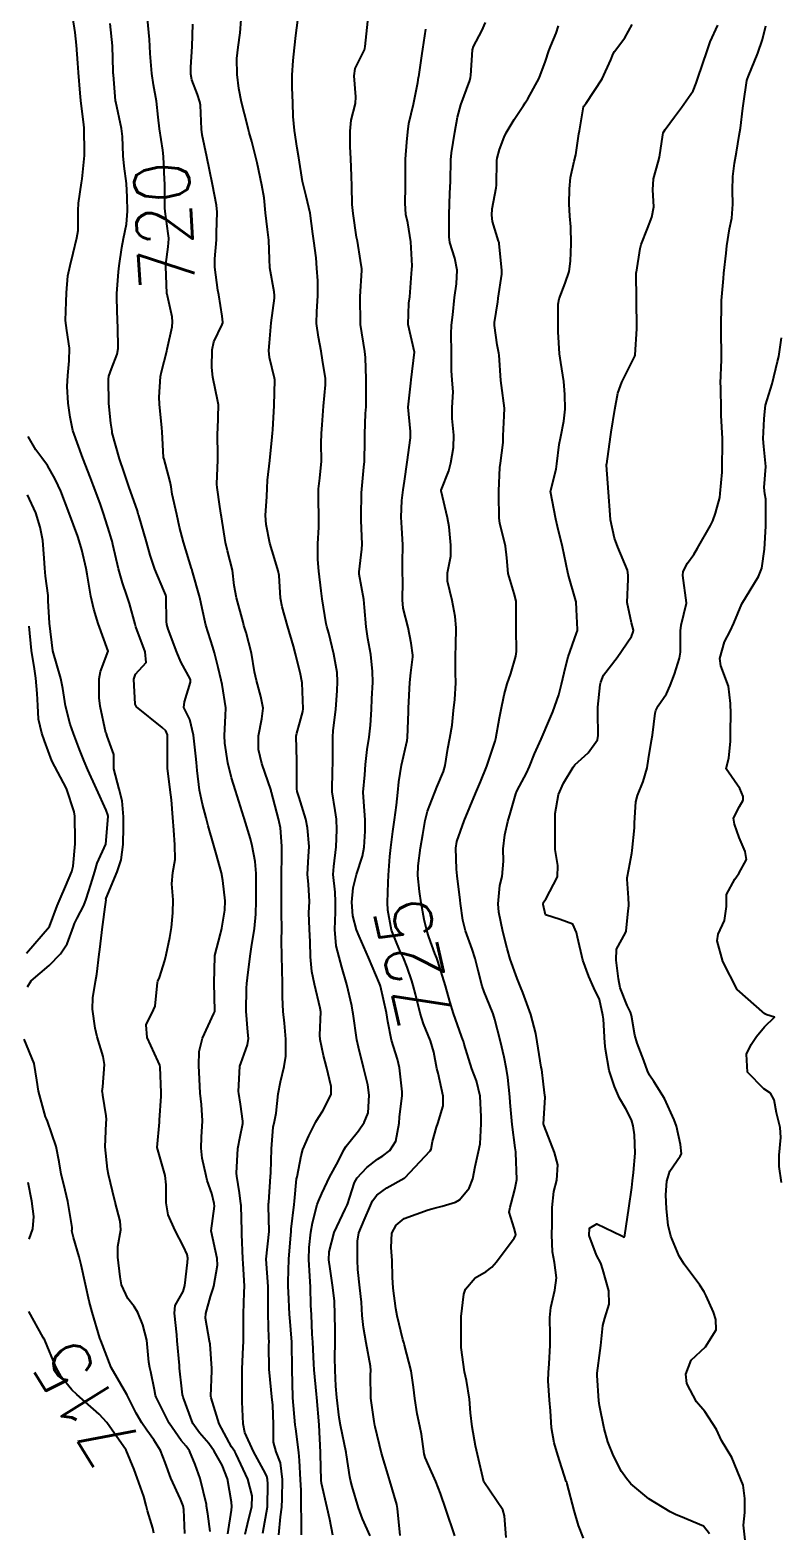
# Model space of a CAD drawing. Header units: metres. Extents: x 292545 to 299085, y 7450245 to 7463078.
# Drawn here: x 298896 to 298950.6, y 7450510.9 to 7450619.9 of the extents above; entities that cross this region are included whole.
import ezdxf
from ezdxf.enums import TextEntityAlignment as Align

# ---------------------------------------------------------------- set-up
doc = ezdxf.new("R2010")
doc.units = ezdxf.units.M
for name, color, linetype in [('Cotas', 45, 'Continuous'), ('Curvas de Nivel 1m', 11, 'Continuous'), ('Curvas de Nivel 5m', 15, 'Continuous')]:
    doc.layers.add(name, color=color, linetype=linetype)
doc.styles.add('Style-STANDARD', font='STANDARD.shx')

msp = doc.modelspace()

# ---------------------------------------------------------------- linework, layer by layer
at = {"layer": 'Curvas de Nivel 1m', "flags": 128}
for points, elevation in [([(298910.42, 7450510.7), (298910.69, 7450512.42), (298910.7, 7450512.69), (298910.67, 7450513.01), (298910.39, 7450514.7), (298910, 7450515.71), (298909.43, 7450516.71), (298909.03, 7450517.27), (298908.36, 7450518.04), (298907.86, 7450518.73), (298907.16, 7450520.65), (298907.14, 7450520.74), (298907.13, 7450520.8), (298907.08, 7450521.25), (298906.91, 7450522.74), (298906.89, 7450522.95), (298906.74, 7450524.74), (298906.7, 7450525.17), (298906.53, 7450526.75), (298906.59, 7450527.3), (298907.16, 7450528.31), (298907.3, 7450528.74), (298907.49, 7450530.43), (298907.5, 7450530.74), (298907.45, 7450530.99), (298907.2, 7450531.57), (298906.58, 7450532.75), (298906.09, 7450533.89), (298905.94, 7450534.75), (298905.94, 7450536.07), (298905.85, 7450536.75), (298905.28, 7450538.76), (298905.45, 7450540.62), (298905.46, 7450540.76), (298905.58, 7450542.51), (298905.58, 7450542.76), (298905.5, 7450544.61), (298905.47, 7450544.76), (298905.36, 7450545.03), (298904.55, 7450546.77), (298904.47, 7450547.69), (298905.02, 7450548.76), (298905.13, 7450549.04), (298905.3, 7450550.76), (298905.33, 7450550.86), (298905.44, 7450551.11), (298905.84, 7450552.36), (298905.94, 7450552.76), (298906.2, 7450554.02), (298906.32, 7450554.75), (298906.42, 7450555.82), (298906.44, 7450556.75), (298906.34, 7450557.93), (298906.42, 7450558.75), (298906.59, 7450559.69), (298906.57, 7450560.75), (298906.48, 7450561.83), (298906.42, 7450562.75), (298906.32, 7450564.02), (298906.23, 7450564.75), (298906.04, 7450566.33), (298906.02, 7450566.76), (298906.02, 7450567.14), (298906.02, 7450568.75), (298905.92, 7450569.03), (298905.65, 7450569.28), (298903.78, 7450570.78), (298903.67, 7450570.98), (298903.58, 7450572.78), (298903.7, 7450573.15), (298904.48, 7450574), (298904.4, 7450574.77), (298903.74, 7450576.59), (298903.68, 7450576.78), (298903.26, 7450578.29), (298903.1, 7450578.79), (298902.76, 7450579.78), (298902.47, 7450580.8), (298902.06, 7450582.56), (298902.01, 7450582.81), (298901.97, 7450582.96), (298901.82, 7450583.43), (298901.39, 7450584.81), (298901.13, 7450585.54), (298900.65, 7450586.82), (298900.44, 7450587.4), (298899.88, 7450588.83), (298899.15, 7450590.84), (298898.95, 7450591.81), (298898.81, 7450592.84), (298898.74, 7450594.04), (298898.78, 7450594.84), (298898.89, 7450595.91), (298898.92, 7450596.84), (298898.72, 7450598.11), (298898.63, 7450598.84), (298898.66, 7450600.2), (298898.69, 7450600.84), (298898.8, 7450602.08), (298898.95, 7450602.84), (298899.17, 7450603.73), (298899.45, 7450604.84), (298899.53, 7450605.38), (298899.54, 7450606.84), (298899.56, 7450607.37), (298899.78, 7450608.83), (298899.82, 7450609.13), (298900.01, 7450610.83), (298900.01, 7450610.96), (298899.97, 7450612.83), (298899.95, 7450613.05), (298899.73, 7450614.83), (298899.69, 7450615.35), (298899.57, 7450616.84), (298899.52, 7450617.54), (298899.42, 7450618.84), (298899.33, 7450619.76), (298899.16, 7450620.84)], 718), ([(298911.67, 7450510.68), (298911.92, 7450511.73), (298912.16, 7450512.68), (298912.18, 7450513.48), (298911.87, 7450514.68), (298911.02, 7450516.51), (298910.91, 7450516.69), (298910.69, 7450517.03), (298909.79, 7450518.7), (298909.2, 7450520.58), (298909.18, 7450520.71), (298909.26, 7450522.54), (298909.26, 7450522.71), (298909.12, 7450524.49), (298909.09, 7450524.71), (298908.8, 7450526.38), (298908.81, 7450526.71), (298909.16, 7450527.96), (298909.35, 7450528.52), (298909.39, 7450528.71), (298909.66, 7450530.23), (298909.64, 7450530.71), (298909.21, 7450532.71), (298909.44, 7450534.5), (298909.43, 7450534.71), (298909.25, 7450535.42), (298908.92, 7450536.37), (298908.83, 7450536.72), (298908.56, 7450538), (298908.47, 7450538.72), (298908.49, 7450539.53), (298908.57, 7450540.72), (298908.49, 7450541.89), (298908.41, 7450542.72), (298908.36, 7450543.74), (298908.31, 7450544.73), (298908.34, 7450545.75), (298908.58, 7450546.72), (298909.4, 7450548.5), (298909.46, 7450548.65), (298909.47, 7450548.71), (298909.43, 7450550.71), (298909.48, 7450552.68), (298909.48, 7450552.71), (298909.88, 7450554.29), (298909.98, 7450554.7), (298910.19, 7450556.01), (298910.21, 7450556.7), (298910.06, 7450558.16), (298909.96, 7450558.71), (298909.55, 7450560.2), (298909.39, 7450560.71), (298908.99, 7450562.14), (298908.85, 7450562.72), (298908.58, 7450563.72), (298908.35, 7450564.73), (298908.18, 7450566.16), (298908.13, 7450566.73), (298908.09, 7450567.19), (298907.92, 7450568.73), (298907.65, 7450569.85), (298907.37, 7450570.44), (298907.21, 7450570.74), (298907.27, 7450571.13), (298907.69, 7450572.57), (298907.71, 7450572.71), (298907.71, 7450572.73), (298907.69, 7450572.77), (298907, 7450574.04), (298906.7, 7450574.75), (298906.08, 7450576.41), (298905.98, 7450576.76), (298905.96, 7450576.97), (298905.94, 7450578.76), (298905.91, 7450578.9), (298905.77, 7450579.22), (298905.1, 7450580.77), (298904.78, 7450581.79), (298904.5, 7450582.77), (298903.94, 7450584.67), (298903.91, 7450584.78), (298903.84, 7450585.01), (298903.23, 7450586.79), (298902.88, 7450587.79), (298902.55, 7450588.79), (298902.02, 7450590.68), (298902, 7450590.8), (298901.91, 7450591.39), (298901.77, 7450592.8), (298901.74, 7450594.59), (298901.77, 7450594.8), (298901.96, 7450595.34), (298902.38, 7450596.39), (298902.45, 7450596.8), (298902.42, 7450598.37), (298902.4, 7450598.8), (298902.35, 7450600.47), (298902.36, 7450600.8), (298902.47, 7450602.38), (298902.51, 7450602.8), (298902.71, 7450604.15), (298902.83, 7450604.79), (298903.04, 7450605.83), (298903.13, 7450606.79), (298903.11, 7450607.79), (298903.04, 7450608.79), (298902.88, 7450610.05), (298902.8, 7450610.79), (298902.75, 7450612.21), (298902.68, 7450612.79), (298902.27, 7450614.72), (298902.25, 7450614.8), (298902.2, 7450615.42), (298902.1, 7450616.69), (298902.09, 7450616.8), (298902.09, 7450616.93), (298902.03, 7450618.8), (298901.86, 7450620.41)], 719), ([(298914.11, 7450510.65), (298914.25, 7450511.94), (298914.34, 7450512.65), (298914.37, 7450513.26), (298914.38, 7450514.65), (298914.23, 7450515.87), (298913.92, 7450516.66), (298913.74, 7450517.37), (298913.73, 7450518.66), (298913.67, 7450520.06), (298913.62, 7450520.66), (298913.57, 7450521.16), (298913.41, 7450522.67), (298913.4, 7450524.38), (298913.41, 7450524.67), (298913.39, 7450524.93), (298913.34, 7450526.67), (298913.34, 7450526.86), (298913.33, 7450528.67), (298913.19, 7450530.67), (298913.41, 7450532.67), (298913.37, 7450534.54), (298913.37, 7450534.67), (298913.38, 7450534.81), (298913.52, 7450536.67), (298913.53, 7450536.94), (298913.58, 7450538.67), (298913.71, 7450540.26), (298913.8, 7450540.66), (298913.93, 7450541.27), (298914.08, 7450542.66), (298914.23, 7450543.54), (298914.5, 7450544.65), (298914.62, 7450545.4), (298914.63, 7450546.65), (298914.54, 7450547.8), (298914.43, 7450548.65), (298914.39, 7450549.68), (298914.38, 7450550.65), (298914.37, 7450551.73), (298914.33, 7450552.65), (298914.31, 7450553.81), (298914.33, 7450554.65), (298914.32, 7450555.82), (298914.3, 7450556.65), (298914.32, 7450557.85), (298914.32, 7450558.65), (298914.33, 7450559.85), (298914.34, 7450560.65), (298914.23, 7450561.99), (298914.1, 7450562.65), (298913.59, 7450564.58), (298913.57, 7450564.64), (298913.57, 7450564.66), (298913.55, 7450564.71), (298912.88, 7450566.67), (298912.65, 7450567.69), (298912.63, 7450568.68), (298912.89, 7450569.9), (298912.97, 7450570.67), (298912.82, 7450571.53), (298912.49, 7450572.68), (298912.35, 7450573.33), (298912.12, 7450574.68), (298911.74, 7450576.18), (298911.58, 7450576.69), (298911.52, 7450576.92), (298911.04, 7450578.7), (298910.88, 7450579.59), (298910.74, 7450580.7), (298910.38, 7450582.12), (298910.24, 7450582.71), (298909.95, 7450584.59), (298909.93, 7450584.71), (298909.84, 7450585.34), (298909.63, 7450586.71), (298909.62, 7450586.95), (298909.69, 7450588.71), (298909.69, 7450588.9), (298909.67, 7450590.71), (298909.69, 7450590.93), (298909.73, 7450592.71), (298909.69, 7450592.95), (298909.32, 7450594.72), (298909.25, 7450595.43), (298909.27, 7450596.72), (298909.4, 7450597.3), (298910, 7450598.54), (298910.06, 7450598.66), (298910.06, 7450598.71), (298910.01, 7450599.16), (298909.75, 7450600.71), (298909.69, 7450601.05), (298909.46, 7450602.72), (298909.47, 7450603.31), (298909.58, 7450604.71), (298909.59, 7450605.2), (298909.63, 7450606.71), (298909.59, 7450607.22), (298909.3, 7450608.72), (298909.08, 7450609.78), (298908.88, 7450610.72), (298908.56, 7450612.32), (298908.51, 7450612.73), (298908.43, 7450614.49), (298908.38, 7450614.73), (298908.2, 7450615.25), (298907.8, 7450616.33), (298907.72, 7450616.74), (298907.72, 7450617.24), (298907.81, 7450618.74), (298907.88, 7450620.36)], 721), ([(298915.77, 7450510.63), (298915.76, 7450511.84), (298915.74, 7450512.63), (298915.73, 7450513.89), (298915.7, 7450514.63), (298915.62, 7450516.03), (298915.58, 7450516.63), (298915.35, 7450518.33), (298915.31, 7450518.64), (298915.13, 7450520.58), (298915.13, 7450520.64), (298915.09, 7450522.64), (298915.06, 7450524.64), (298914.92, 7450526.43), (298914.9, 7450526.64), (298914.81, 7450528.3), (298914.8, 7450528.65), (298914.79, 7450529.02), (298914.85, 7450530.65), (298914.99, 7450532.42), (298915.01, 7450532.64), (298915.02, 7450532.84), (298915.22, 7450534.64), (298915.25, 7450534.87), (298915.41, 7450536.49), (298915.44, 7450536.64), (298915.74, 7450538.17), (298915.87, 7450538.63), (298916.29, 7450539.63), (298916.8, 7450540.63), (298916.99, 7450540.95), (298917.32, 7450541.43), (298917.91, 7450542.61), (298917.93, 7450543.2), (298917.57, 7450544.62), (298917.37, 7450545.45), (298917.12, 7450546.62), (298917.09, 7450546.92), (298917.17, 7450548.62), (298917.13, 7450548.9), (298916.71, 7450550.63), (298916.52, 7450551.55), (298916.42, 7450552.63), (298916.39, 7450553.71), (298916.34, 7450554.63), (298916.3, 7450555.82), (298916.35, 7450556.63), (298916.28, 7450557.87), (298916.2, 7450558.63), (298916.26, 7450559.91), (298916.31, 7450560.63), (298916.2, 7450561.99), (298916.08, 7450562.63), (298915.59, 7450564.2), (298915.45, 7450564.64), (298915.42, 7450564.82), (298915.42, 7450566.64), (298915.42, 7450566.85), (298915.38, 7450568.64), (298915.42, 7450568.87), (298915.65, 7450569.65), (298915.86, 7450570.44), (298915.88, 7450570.64), (298915.8, 7450572.53), (298915.79, 7450572.64), (298915.7, 7450573.15), (298915.33, 7450574.64), (298915.18, 7450575.18), (298914.75, 7450576.65), (298914.36, 7450578.05), (298914.24, 7450578.66), (298914.13, 7450580.31), (298914.07, 7450580.66), (298913.8, 7450581.56), (298913.46, 7450582.67), (298913.19, 7450584.03), (298913.15, 7450584.67), (298913.24, 7450586.06), (298913.27, 7450586.67), (298913.3, 7450587.23), (298913.47, 7450588.67), (298913.63, 7450590.39), (298913.65, 7450590.66), (298913.67, 7450590.9), (298913.78, 7450592.66), (298913.82, 7450594.53), (298913.81, 7450594.66), (298913.45, 7450596.15), (298913.4, 7450596.67), (298913.44, 7450597.21), (298913.57, 7450598.67), (298913.8, 7450600.45), (298913.81, 7450600.66), (298913.77, 7450600.92), (298913.47, 7450602.67), (298913.43, 7450603.3), (298913.38, 7450604.67), (298913.3, 7450605.45), (298913.16, 7450606.67), (298913.04, 7450607.74), (298912.88, 7450608.67), (298912.54, 7450610.28), (298912.45, 7450610.68), (298912.15, 7450611.83), (298911.97, 7450612.49), (298911.92, 7450612.68), (298911.84, 7450613.01), (298911.41, 7450614.69), (298911.21, 7450615.7), (298911.08, 7450616.7), (298911.07, 7450617.86), (298911.16, 7450618.7), (298911.3, 7450619.74), (298911.39, 7450620.69)], 722), ([(298918.05, 7450510.61), (298917.81, 7450511.76), (298917.62, 7450512.61), (298917.22, 7450514.39), (298917.2, 7450514.62), (298917.14, 7450516.5), (298917.14, 7450516.62), (298917.04, 7450518.62), (298916.87, 7450520.62), (298916.85, 7450520.85), (298916.69, 7450522.62), (298916.66, 7450523.06), (298916.58, 7450524.63), (298916.55, 7450525.21), (298916.48, 7450526.63), (298916.45, 7450527.32), (298916.42, 7450528.63), (298916.38, 7450529.42), (298916.29, 7450530.63), (298916.31, 7450531.52), (298916.44, 7450532.63), (298916.56, 7450533.29), (298916.91, 7450534.62), (298916.99, 7450534.87), (298917.25, 7450535.44), (298917.62, 7450536.25), (298917.79, 7450536.61), (298918.43, 7450537.75), (298918.84, 7450538.6), (298919.01, 7450538.87), (298919.29, 7450539.23), (298919.9, 7450539.99), (298920.32, 7450540.58), (298920.6, 7450541.3), (298920.69, 7450542.58), (298920.58, 7450543.33), (298920.27, 7450544.58), (298919.9, 7450546.06), (298919.79, 7450546.59), (298919.52, 7450548.47), (298919.5, 7450548.59), (298919.41, 7450549.06), (298919.05, 7450550.6), (298918.7, 7450551.86), (298918.49, 7450552.6), (298918.28, 7450553.43), (298918.18, 7450554.61), (298918.23, 7450555.87), (298918.24, 7450556.61), (298918.21, 7450557.31), (298918.07, 7450558.61), (298918.1, 7450559.18), (298918.29, 7450560.61), (298918.33, 7450561.84), (298918.31, 7450562.61), (298918.22, 7450563.25), (298917.99, 7450564.61), (298918.01, 7450566.22), (298918.04, 7450566.61), (298918.05, 7450567.04), (298918.04, 7450568.61), (298918.07, 7450569.03), (298918.25, 7450570.61), (298918.36, 7450571.93), (298918.38, 7450572.61), (298918.36, 7450573.27), (298918.11, 7450574.61), (298917.74, 7450576.13), (298917.6, 7450576.62), (298917.56, 7450576.8), (298917.27, 7450578.62), (298917.18, 7450579.21), (298917.02, 7450580.63), (298916.95, 7450581.48), (298916.96, 7450582.62), (298917.02, 7450583.82), (298917.03, 7450584.62), (298916.99, 7450585.77), (298917.01, 7450586.62), (298917.1, 7450587.39), (298917.22, 7450588.62), (298917.2, 7450589.92), (298917.22, 7450590.62), (298917.27, 7450591.27), (298917.35, 7450592.62), (298917.5, 7450594.16), (298917.5, 7450594.62), (298917.3, 7450595.95), (298917.18, 7450596.62), (298916.99, 7450597.63), (298916.86, 7450598.63), (298916.88, 7450599.5), (298916.95, 7450600.63), (298916.94, 7450601.73), (298916.88, 7450602.63), (298916.82, 7450603.38), (298916.65, 7450604.63), (298916.59, 7450605.14), (298916.4, 7450606.64), (298916.11, 7450607.88), (298915.9, 7450608.64), (298915.84, 7450608.93), (298915.57, 7450610.65), (298915.45, 7450611.35), (298915.26, 7450612.65), (298915.17, 7450613.66), (298915.14, 7450614.65), (298915.09, 7450615.76), (298915.09, 7450616.65), (298915.15, 7450617.73), (298915.25, 7450618.65), (298915.35, 7450619.55), (298915.5, 7450620.65)], 723), ([(298920.75, 7450510.57), (298920.19, 7450511.81), (298919.91, 7450512.59), (298919.44, 7450514.15), (298919.32, 7450514.6), (298919.27, 7450514.86), (298919.02, 7450516.45), (298919, 7450516.6), (298919, 7450516.62), (298918.59, 7450518.6), (298918.51, 7450519.15), (298918.33, 7450520.61), (298918.26, 7450521.43), (298918.2, 7450522.61), (298918.19, 7450523.53), (298918.22, 7450524.61), (298918.22, 7450525.52), (298918.19, 7450526.61), (298918.15, 7450527.6), (298918.05, 7450528.61), (298917.84, 7450529.96), (298917.75, 7450530.61), (298917.78, 7450531.19), (298918.14, 7450532.61), (298918.93, 7450534.29), (298919.08, 7450534.59), (298919.12, 7450534.7), (298919.24, 7450535.09), (298919.61, 7450536.24), (298919.81, 7450536.58), (298920.51, 7450537.33), (298921.28, 7450537.92), (298921.67, 7450538.17), (298922.19, 7450538.56), (298922.61, 7450539.24), (298922.85, 7450540.55), (298922.89, 7450540.98), (298923.07, 7450542.55), (298923.07, 7450542.82), (298922.89, 7450544.55), (298922.73, 7450545.19), (298922.3, 7450546.56), (298922.04, 7450547.92), (298921.93, 7450548.56), (298921.5, 7450550.5), (298921.48, 7450550.57), (298921.43, 7450550.68), (298920.64, 7450552.58), (298919.95, 7450554.11), (298919.75, 7450554.59), (298919.49, 7450555.61), (298919.41, 7450556.59), (298919.51, 7450557.63), (298919.7, 7450558.4), (298919.77, 7450558.59), (298920.19, 7450559.93), (298920.31, 7450560.58), (298920.4, 7450561.74), (298920.4, 7450562.58), (298920.28, 7450563.89), (298920.25, 7450564.58), (298920.36, 7450565.84), (298920.42, 7450566.58), (298920.54, 7450567.68), (298920.67, 7450568.58), (298920.78, 7450569.45), (298920.84, 7450570.58), (298920.88, 7450571.37), (298920.94, 7450572.58), (298920.93, 7450573.34), (298920.79, 7450574.58), (298920.58, 7450575.74), (298920.45, 7450576.58), (298920.35, 7450577.99), (298920.28, 7450578.58), (298919.96, 7450580.41), (298919.95, 7450580.59), (298920.15, 7450582.24), (298920.17, 7450582.59), (298920.09, 7450584.32), (298920.09, 7450584.59), (298920.13, 7450586.31), (298920.14, 7450586.59), (298920.29, 7450588.18), (298920.33, 7450588.59), (298920.36, 7450590.13), (298920.36, 7450590.59), (298920.42, 7450592.09), (298920.45, 7450592.58), (298920.47, 7450594.06), (298920.47, 7450594.58), (298920.41, 7450596.15), (298920.36, 7450596.59), (298920.04, 7450598.55), (298920.04, 7450598.59), (298920.02, 7450600.59), (298920.15, 7450602.48), (298920.15, 7450602.59), (298920.05, 7450603.2), (298919.82, 7450604.59), (298919.77, 7450604.9), (298919.51, 7450606.6), (298919.44, 7450607.26), (298919.41, 7450608.6), (298919.4, 7450609.33), (298919.34, 7450610.6), (298919.29, 7450611.46), (298919.29, 7450612.6), (298919.38, 7450613.39), (298919.68, 7450614.6), (298919.72, 7450615.08), (298919.59, 7450616.6), (298919.66, 7450617.15), (298920.24, 7450618.31), (298920.34, 7450618.49), (298920.37, 7450618.59), (298920.4, 7450618.75), (298920.59, 7450620.59)], 724), ([(298926.89, 7450510.56), (298926.25, 7450512.51), (298925.85, 7450513.65), (298925.51, 7450514.51), (298925.01, 7450515.64), (298924.75, 7450516.26), (298924.68, 7450516.53), (298924.47, 7450517.96), (298924.35, 7450518.53), (298924.17, 7450519.42), (298924, 7450520.54), (298923.9, 7450521.36), (298923.74, 7450522.54), (298923.25, 7450524.42), (298923.21, 7450524.55), (298923.19, 7450524.61), (298923.13, 7450524.83), (298922.72, 7450526.55), (298922.62, 7450527.08), (298922.41, 7450528.56), (298922.38, 7450529.35), (298922.36, 7450530.56), (298922.27, 7450531.5), (298922.33, 7450532.56), (298922.64, 7450533.14), (298923.22, 7450533.62), (298924.96, 7450534.25), (298925.23, 7450534.32), (298925.39, 7450534.36), (298925.99, 7450534.51), (298926.95, 7450534.79), (298927.24, 7450534.97), (298927.94, 7450535.81), (298928.21, 7450536.49), (298928.37, 7450537.39), (298928.63, 7450538.49), (298928.74, 7450539.04), (298928.81, 7450540.49), (298928.81, 7450540.99), (298928.74, 7450542.49), (298928.48, 7450543.62), (298928.14, 7450544.49), (298927.59, 7450546.28), (298927.53, 7450546.5), (298927.49, 7450546.6), (298927.39, 7450546.86), (298926.81, 7450548.51), (298926.55, 7450549.38), (298926.23, 7450550.51), (298925.66, 7450552.31), (298925.59, 7450552.52), (298925.46, 7450552.87), (298925.02, 7450554.08), (298924.87, 7450554.53), (298924.68, 7450555.34), (298924.46, 7450556.54), (298924.34, 7450557.36), (298924.22, 7450558.54), (298924.23, 7450559.24), (298924.41, 7450560.54), (298924.58, 7450561.51), (298924.75, 7450562.53), (298924.91, 7450563.19), (298925.43, 7450564.52), (298925.48, 7450564.64), (298925.6, 7450564.95), (298926.07, 7450566.07), (298926.2, 7450566.51), (298926.4, 7450567.75), (298926.55, 7450568.51), (298926.71, 7450569.45), (298926.81, 7450570.51), (298926.89, 7450571.3), (298926.97, 7450572.51), (298926.96, 7450573.24), (298926.95, 7450574.51), (298926.98, 7450575.24), (298927, 7450576.51), (298926.93, 7450577.33), (298926.7, 7450578.51), (298926.38, 7450579.91), (298926.37, 7450580.51), (298926.6, 7450581.71), (298926.62, 7450582.51), (298926.48, 7450583.86), (298926.37, 7450584.51), (298925.91, 7450586.46), (298925.92, 7450586.52), (298926.47, 7450587.92), (298926.6, 7450588.51), (298926.8, 7450589.61), (298926.84, 7450590.51), (298926.71, 7450591.73), (298926.7, 7450592.51), (298926.79, 7450593.67), (298926.71, 7450594.51), (298926.65, 7450595.2), (298926.65, 7450596.51), (298926.63, 7450597.88), (298926.66, 7450598.51), (298926.75, 7450599.25), (298926.88, 7450600.51), (298927.02, 7450601.5), (298927.08, 7450602.5), (298926.91, 7450603.36), (298926.54, 7450604.51), (298926.48, 7450604.91), (298926.48, 7450606.51), (298926.55, 7450608.08), (298926.57, 7450608.51), (298926.59, 7450608.97), (298926.61, 7450610.51), (298926.65, 7450611.02), (298926.89, 7450612.51), (298927.09, 7450613.6), (298927.33, 7450614.5), (298927.98, 7450616.26), (298928.05, 7450616.49), (298928.07, 7450616.64), (298928.18, 7450618.49), (298928.25, 7450618.73), (298928.87, 7450619.87), (298929.12, 7450620.48)], 726), ([(298930.63, 7450510.45), (298930.52, 7450512.01), (298930.39, 7450512.46), (298929, 7450514.48), (298928.55, 7450516.48), (298928.4, 7450517.11), (298928.17, 7450518.49), (298928.05, 7450519.5), (298927.96, 7450520.49), (298927.74, 7450521.84), (298927.61, 7450522.49), (298927.37, 7450524.24), (298927.36, 7450524.5), (298927.36, 7450526.28), (298927.37, 7450526.5), (298927.55, 7450528.11), (298927.68, 7450528.49), (298928.37, 7450529.3), (298929.18, 7450529.77), (298929.59, 7450530.07), (298929.92, 7450530.47), (298931.21, 7450532.18), (298931.31, 7450532.35), (298931.32, 7450532.45), (298931.22, 7450532.91), (298930.85, 7450534.08), (298930.91, 7450534.45), (298930.99, 7450534.7), (298931.25, 7450535.73), (298931.39, 7450536.32), (298931.4, 7450536.45), (298931.34, 7450538.39), (298931.33, 7450538.45), (298931.29, 7450538.75), (298931.07, 7450540.45), (298930.92, 7450542.05), (298930.89, 7450542.46), (298930.75, 7450543.86), (298930.66, 7450544.46), (298930.48, 7450545.34), (298930.23, 7450546.46), (298929.8, 7450548.07), (298929.68, 7450548.47), (298929.41, 7450549.14), (298929.02, 7450550.07), (298928.89, 7450550.48), (298928.59, 7450551.63), (298928.37, 7450552.49), (298928.15, 7450553.18), (298927.67, 7450554.5), (298927.48, 7450555.29), (298927.31, 7450556.5), (298927.28, 7450556.73), (298927.08, 7450558.5), (298927.03, 7450559), (298926.98, 7450560.51), (298927.05, 7450561), (298927.57, 7450562.5), (298928.41, 7450564.49), (298928.77, 7450565.32), (298929.22, 7450566.48), (298929.64, 7450567.71), (298929.82, 7450568.29), (298929.87, 7450568.47), (298930.15, 7450569.97), (298930.25, 7450570.46), (298930.49, 7450571.65), (298930.71, 7450572.46), (298930.96, 7450573.2), (298931.33, 7450574.45), (298931.38, 7450574.79), (298931.36, 7450576.45), (298931.36, 7450576.84), (298931.35, 7450578.45), (298931.22, 7450579), (298930.77, 7450580.46), (298930.67, 7450581.59), (298930.58, 7450582.46), (298930.18, 7450584.12), (298930.12, 7450584.47), (298930.09, 7450586.23), (298930.09, 7450586.47), (298930.18, 7450588.16), (298930.22, 7450588.47), (298930.4, 7450589.97), (298930.41, 7450590.46), (298930.48, 7450591.91), (298930.5, 7450592.46), (298930.3, 7450594.12), (298930.25, 7450594.47), (298930.11, 7450596.33), (298930.09, 7450596.47), (298929.98, 7450597.08), (298929.79, 7450598.47), (298929.79, 7450598.69), (298930.02, 7450600.2), (298930.06, 7450600.43), (298930.06, 7450600.47), (298930.31, 7450602.2), (298930.32, 7450602.47), (298930.12, 7450604.42), (298930.12, 7450604.47), (298930.11, 7450604.51), (298930.07, 7450604.6), (298929.64, 7450606.03), (298929.58, 7450606.48), (298929.62, 7450606.96), (298929.9, 7450608.47), (298929.92, 7450608.67), (298929.95, 7450610.47), (298929.98, 7450610.64), (298930.15, 7450611.25), (298930.48, 7450612.15), (298930.63, 7450612.47), (298931.2, 7450613.44), (298931.89, 7450614.45), (298932.01, 7450614.64), (298932.2, 7450614.94), (298933.02, 7450616.44), (298933.48, 7450617.68), (298933.73, 7450618.43), (298933.88, 7450618.79), (298934.25, 7450619.72), (298934.44, 7450620.24)], 727), ([(298936.25, 7450510.39), (298935.88, 7450511.31), (298935.57, 7450512.4), (298935.07, 7450514.35), (298935.05, 7450514.41), (298935.04, 7450514.44), (298935, 7450514.52), (298934.39, 7450516.42), (298934.12, 7450517.33), (298933.93, 7450518.42), (298933.84, 7450519.65), (298933.77, 7450520.42), (298933.69, 7450521.82), (298933.71, 7450522.42), (298933.75, 7450523.07), (298933.82, 7450524.42), (298933.82, 7450525.11), (298933.8, 7450526.42), (298933.88, 7450527.15), (298934.17, 7450528.41), (298934.29, 7450529.3), (298934.14, 7450530.42), (298933.99, 7450531.2), (298933.95, 7450532.42), (298933.97, 7450533.17), (298933.97, 7450534.42), (298934.1, 7450535.57), (298934.3, 7450536.41), (298934.38, 7450537.52), (298934.14, 7450538.42), (298933.39, 7450540.35), (298933.36, 7450540.43), (298933.35, 7450540.47), (298933.46, 7450542.43), (298933.45, 7450542.54), (298933.34, 7450543.37), (298933.21, 7450544.43), (298933.18, 7450544.61), (298932.88, 7450546.44), (298932.78, 7450547.05), (298932.43, 7450548.44), (298931.83, 7450550.03), (298931.66, 7450550.45), (298931.43, 7450551.05), (298930.93, 7450552.46), (298930.7, 7450553.22), (298930.39, 7450554.46), (298930.1, 7450555.86), (298930.04, 7450556.46), (298930.17, 7450557.81), (298930.33, 7450558.46), (298930.43, 7450559.57), (298930.41, 7450560.46), (298930.53, 7450561.49), (298930.76, 7450562.46), (298930.94, 7450563.1), (298931.32, 7450564.45), (298931.4, 7450564.65), (298931.6, 7450565.01), (298932.11, 7450565.95), (298932.33, 7450566.44), (298932.7, 7450567.37), (298933.17, 7450568.43), (298933.32, 7450568.76), (298933.65, 7450569.56), (298934.02, 7450570.42), (298934.45, 7450571.65), (298934.66, 7450572.42), (298934.95, 7450573.65), (298935.14, 7450574.41), (298935.73, 7450576.14), (298935.8, 7450576.33), (298935.81, 7450576.4), (298935.75, 7450577.84), (298935.71, 7450578.4), (298935.7, 7450578.47), (298935.14, 7450580.41), (298934.96, 7450581.24), (298934.72, 7450582.41), (298934.36, 7450583.88), (298934.24, 7450584.42), (298933.85, 7450586.42), (298934.26, 7450588.04), (298934.31, 7450588.42), (298934.48, 7450589.83), (298934.59, 7450590.41), (298934.81, 7450591.52), (298934.91, 7450592.41), (298934.89, 7450593.46), (298934.82, 7450594.41), (298934.6, 7450595.78), (298934.5, 7450596.41), (298934.41, 7450598.01), (298934.41, 7450598.42), (298934.41, 7450600.02), (298934.47, 7450600.42), (298934.91, 7450601.54), (298935.21, 7450602.41), (298935.31, 7450603.15), (298935.35, 7450604.41), (298935.33, 7450605.65), (298935.26, 7450606.41), (298935.21, 7450607.31), (298935.22, 7450608.41), (298935.31, 7450609.23), (298935.58, 7450610.41), (298935.69, 7450610.86), (298935.92, 7450612.4), (298935.95, 7450612.62), (298936.19, 7450614.07), (298936.24, 7450614.35), (298936.26, 7450614.4), (298936.43, 7450614.63), (298937.6, 7450616.38), (298938.23, 7450617.78), (298938.4, 7450618.2), (298938.51, 7450618.37), (298939.24, 7450619.37), (298939.78, 7450620.35)], 728), ([(298945.39, 7450510.72), (298944.96, 7450511.28), (298943.3, 7450511.98), (298942.97, 7450512.1), (298942.55, 7450512.31), (298940.99, 7450513.26), (298939.69, 7450514.35), (298939.37, 7450514.72), (298939.01, 7450515.24), (298938.42, 7450516.37), (298938.01, 7450517.39), (298937.74, 7450518.37), (298937.42, 7450520.03), (298937.37, 7450520.38), (298937.25, 7450522.22), (298937.25, 7450522.38), (298937.46, 7450524.02), (298937.5, 7450524.38), (298937.66, 7450525.85), (298937.8, 7450526.37), (298938.12, 7450527.4), (298938.08, 7450528.37), (298937.65, 7450529.91), (298937.51, 7450530.38), (298937.2, 7450530.95), (298936.65, 7450532.39), (298936.69, 7450532.91), (298937.22, 7450533.23), (298939.02, 7450532.36), (298939.21, 7450532.26), (298939.26, 7450532.36), (298939.26, 7450532.41), (298939.54, 7450534.36), (298939.75, 7450535.86), (298939.8, 7450536.35), (298939.87, 7450536.95), (298940, 7450538.35), (298939.96, 7450539.7), (298939.86, 7450540.35), (298939.73, 7450540.77), (298939.33, 7450541.59), (298938.87, 7450542.36), (298938.51, 7450543.2), (298938.11, 7450544.37), (298937.84, 7450545.91), (298937.8, 7450546.38), (298937.69, 7450548.09), (298937.66, 7450548.38), (298937.41, 7450549.51), (298937, 7450550.38), (298936.63, 7450551.19), (298936.19, 7450552.39), (298935.81, 7450554.06), (298935.73, 7450554.4), (298935.48, 7450554.99), (298934.56, 7450555.34), (298933.49, 7450555.67), (298933.32, 7450556.43), (298933.35, 7450556.58), (298933.51, 7450556.82), (298934.37, 7450558.42), (298934.38, 7450559.26), (298934.19, 7450560.42), (298934.18, 7450561.81), (298934.18, 7450562.42), (298934.19, 7450563.03), (298934.43, 7450564.42), (298934.79, 7450565.23), (298935.5, 7450566.4), (298935.62, 7450566.57), (298936.58, 7450567.44), (298937.26, 7450568.38), (298937.32, 7450568.7), (298937.28, 7450570.38), (298937.29, 7450570.76), (298937.46, 7450572.38), (298937.5, 7450572.58), (298937.7, 7450573.09), (298938.69, 7450574.37), (298939.73, 7450575.89), (298939.86, 7450576.22), (298939.87, 7450576.35), (298939.74, 7450576.87), (298939.42, 7450578.36), (298939.48, 7450580.05), (298939.5, 7450580.35), (298939.44, 7450580.7), (298938.75, 7450582.37), (298938.49, 7450583.04), (298938.21, 7450584.37), (298938.18, 7450584.72), (298938.07, 7450586.38), (298937.92, 7450588.34), (298937.92, 7450588.38), (298937.94, 7450588.43), (298938.2, 7450590.38), (298938.26, 7450590.73), (298938.53, 7450592.37), (298938.74, 7450593.57), (298939.03, 7450594.36), (298939.97, 7450596.24), (298939.99, 7450596.33), (298940, 7450596.35), (298940.11, 7450598.24), (298940.11, 7450598.35), (298940.1, 7450600.27), (298940.1, 7450600.35), (298940.08, 7450602.31), (298940.09, 7450602.35), (298940.36, 7450604.06), (298940.44, 7450604.35), (298940.9, 7450605.53), (298941.22, 7450606.34), (298941.36, 7450607.09), (298941.29, 7450608.34), (298941.33, 7450609.14), (298941.68, 7450610.33), (298941.77, 7450610.71), (298942, 7450612.33), (298942.03, 7450612.46), (298942.17, 7450612.71), (298942.86, 7450613.64), (298943.37, 7450614.31), (298944.21, 7450615.53), (298944.43, 7450616.08), (298944.51, 7450616.3), (298944.94, 7450617.58), (298945.18, 7450618.29), (298945.46, 7450619.07), (298946.01, 7450620.28)], 729), ([(298950.62, 7450536.22), (298950.45, 7450537.4), (298950.46, 7450538.22), (298950.58, 7450539.5), (298950.54, 7450540.22), (298950.26, 7450541.28), (298950.1, 7450542.23), (298949.83, 7450542.73), (298949.34, 7450543.04), (298948.17, 7450544.25), (298948.08, 7450545.55), (298948.43, 7450546.25), (298948.81, 7450546.83), (298949.4, 7450547.53), (298950.12, 7450548.23), (298949.57, 7450548.4), (298949.41, 7450548.48), (298947.42, 7450550.26), (298946.37, 7450552.27), (298945.96, 7450553.78), (298946.04, 7450554.27), (298946.49, 7450555.27), (298946.64, 7450556.27), (298946.64, 7450557.14), (298947.23, 7450558.26), (298947.36, 7450558.42), (298947.53, 7450558.68), (298948.09, 7450559.7), (298947.98, 7450560.26), (298947.56, 7450561.29), (298947.21, 7450562.26), (298947.14, 7450562.7), (298947.59, 7450563.54), (298947.84, 7450564.01), (298947.84, 7450564.26), (298947.6, 7450564.84), (298946.62, 7450566.27), (298946.81, 7450567.08), (298946.92, 7450568.27), (298946.93, 7450568.99), (298946.96, 7450570.27), (298946.93, 7450571.01), (298946.79, 7450572.27), (298946.23, 7450573.75), (298946.14, 7450574.28), (298946.5, 7450575.5), (298946.89, 7450576.27), (298947.16, 7450576.85), (298947.76, 7450578.26), (298948.95, 7450580.24), (298949.19, 7450580.84), (298949.39, 7450582.24), (298949.49, 7450583.89), (298949.5, 7450584.24), (298949.48, 7450585.87), (298949.43, 7450586.24), (298949.37, 7450586.72), (298949.49, 7450588.24), (298949.35, 7450589.69), (298949.3, 7450590.24), (298949.38, 7450591.7), (298949.42, 7450592.24), (298949.47, 7450592.69), (298949.95, 7450594.23), (298950.35, 7450595.85), (298950.44, 7450596.23), (298950.64, 7450597.58)], 731), ([(298909.12, 7450510.88), (298908.97, 7450512.16), (298908.87, 7450512.72), (298908.86, 7450512.84), (298908.4, 7450514.72), (298908.04, 7450515.75), (298907.62, 7450516.73), (298907.38, 7450517.09), (298907.03, 7450517.48), (298906.14, 7450518.75), (298905.2, 7450520.63), (298905.16, 7450520.76), (298905.08, 7450521.18), (298904.81, 7450522.48), (298904.74, 7450522.77), (298904.68, 7450523.19), (298904.53, 7450524.77), (298904.25, 7450525.89), (298903.87, 7450526.78), (298903.6, 7450527.23), (298903.15, 7450527.81), (298902.7, 7450528.79), (298902.58, 7450529.39), (298902.42, 7450530.8), (298902.43, 7450531.57), (298902.65, 7450532.8), (298902.59, 7450533.42), (298902.22, 7450534.8), (298902.04, 7450535.59), (298901.75, 7450536.8), (298901.66, 7450537.19), (298901.49, 7450538.81), (298901.58, 7450540.53), (298901.59, 7450540.81), (298901.57, 7450541.06), (298901.33, 7450542.58), (298901.3, 7450542.81), (298901.29, 7450542.85), (298901.34, 7450543.17), (298901.45, 7450544.81), (298901.36, 7450545.39), (298900.91, 7450546.81), (298900.77, 7450547.44), (298900.58, 7450548.82), (298900.6, 7450549.64), (298900.8, 7450550.82), (298900.9, 7450551.36), (298901.07, 7450552.81), (298901.11, 7450553.16), (298901.31, 7450554.81), (298901.33, 7450554.96), (298901.49, 7450556.26), (298901.57, 7450556.75), (298901.56, 7450556.81), (298901.58, 7450556.89), (298902.37, 7450558.8), (298902.66, 7450559.67), (298902.81, 7450560.79), (298902.83, 7450562.06), (298902.84, 7450562.79), (298902.74, 7450563.95), (298902.53, 7450564.8), (298902.14, 7450566.28), (298902.13, 7450566.8), (298902.14, 7450567.31), (298901.64, 7450568.66), (298901.59, 7450568.81), (298901.56, 7450568.89), (298901.14, 7450570.82), (298901.06, 7450571.43), (298901.07, 7450572.82), (298901.16, 7450573.35), (298901.71, 7450574.81), (298901, 7450576.82), (298900.69, 7450577.88), (298900.47, 7450578.82), (298900.19, 7450580.42), (298900.11, 7450580.83), (298899.8, 7450582.17), (298899.62, 7450582.83), (298899.51, 7450583.14), (298898.88, 7450584.84), (298898.27, 7450586.44), (298898.08, 7450586.85), (298897.87, 7450587.31), (298897.32, 7450588.3), (298896.91, 7450588.86), (298896.47, 7450589.45), (298895.9, 7450590.42)], 717), ([(298895.86, 7450550.44), (298896.12, 7450550.87), (298897.44, 7450552), (298898.26, 7450552.84), (298898.73, 7450553.57), (298899.19, 7450554.83), (298899.27, 7450555.04), (298899.48, 7450555.43), (298899.96, 7450556.36), (298900.12, 7450556.82), (298900.45, 7450557.88), (298900.75, 7450558.82), (298900.93, 7450559.42), (298901.55, 7450560.81), (298901.71, 7450562.81), (298901.7, 7450562.94), (298901.58, 7450563.27), (298900.87, 7450564.82), (298900.24, 7450566.2), (298899.97, 7450566.83), (298899.63, 7450567.67), (298899.19, 7450568.83), (298898.97, 7450569.52), (298898.62, 7450570.84), (298898.42, 7450572.11), (298898.29, 7450572.84), (298897.71, 7450574.85), (298897.46, 7450576.85), (298897.37, 7450578.47), (298897.35, 7450578.86), (298897.17, 7450580.26), (298897.11, 7450580.86), (298897.08, 7450581.57), (298896.97, 7450582.86), (298896.79, 7450583.83), (298896.46, 7450584.87), (298895.85, 7450586.18)], 716), ([(298907.29, 7450510.74), (298907.22, 7450512.49), (298907.17, 7450512.74), (298906.98, 7450513.24), (298906.28, 7450514.75), (298905.86, 7450515.9), (298905.52, 7450516.76), (298905.03, 7450517.55), (298904.52, 7450518.25), (298904.17, 7450518.77), (298903.75, 7450519.47), (298903.1, 7450520.79), (298903.09, 7450520.81), (298903.07, 7450520.84), (298901.93, 7450522.8), (298901.18, 7450524.75), (298901.16, 7450524.81), (298901.12, 7450524.93), (298900.55, 7450526.82), (298900.35, 7450527.62), (298900.07, 7450528.82), (298899.75, 7450530.26), (298899.62, 7450530.83), (298899.21, 7450532.24), (298899.09, 7450532.71), (298899.1, 7450532.83), (298899.1, 7450532.95), (298898.8, 7450534.84), (298898.49, 7450536.08), (298898.3, 7450536.84), (298898.16, 7450537.74), (298897.94, 7450538.85), (298897.31, 7450540.68), (298897.23, 7450540.86), (298897.17, 7450541), (298896.66, 7450542.87), (298896.55, 7450543.66), (298896.35, 7450544.87), (298895.61, 7450546.65)], 716)]:
    msp.add_lwpolyline(points, dxfattribs=dict(at, elevation=elevation))
at = {"layer": 'Curvas de Nivel 5m', "flags": 128}
for points, elevation in [([(298912.95, 7450510.75), (298913.3, 7450512.67), (298913.31, 7450514.35), (298913.3, 7450514.67), (298913.25, 7450514.91), (298913.01, 7450515.35), (298912.27, 7450516.68), (298911.65, 7450518.07), (298911.52, 7450518.69), (298911.46, 7450520.29), (298911.45, 7450520.69), (298911.45, 7450522.33), (298911.45, 7450522.69), (298911.53, 7450524.28), (298911.55, 7450524.69), (298911.54, 7450526.29), (298911.55, 7450526.69), (298911.61, 7450528.23), (298911.62, 7450528.69), (298911.53, 7450530.34), (298911.51, 7450530.69), (298911.42, 7450532.48), (298911.42, 7450532.69), (298911.38, 7450534.55), (298911.36, 7450534.69), (298911.25, 7450535.48), (298911.07, 7450536.69), (298911.05, 7450536.9), (298911.15, 7450538.69), (298911.17, 7450538.81), (298911.29, 7450539.44), (298911.49, 7450540.51), (298911.49, 7450540.69), (298911.33, 7450541.92), (298911.2, 7450542.69), (298911.19, 7450542.84), (298911.29, 7450544.69), (298911.3, 7450544.74), (298911.36, 7450544.87), (298911.85, 7450546.22), (298911.91, 7450546.68), (298911.86, 7450547.16), (298911.74, 7450548.68), (298911.77, 7450550.35), (298911.79, 7450550.68), (298911.84, 7450551.09), (298912.03, 7450552.68), (298912.12, 7450553.34), (298912.34, 7450554.68), (298912.44, 7450555.73), (298912.46, 7450556.68), (298912.47, 7450557.64), (298912.47, 7450558.68), (298912.4, 7450559.54), (298912.19, 7450560.68), (298912.05, 7450561.18), (298911.6, 7450562.69), (298911.59, 7450562.71), (298911.57, 7450562.77), (298910.97, 7450564.7), (298910.69, 7450565.62), (298910.41, 7450566.7), (298910.2, 7450568.14), (298910.17, 7450568.7), (298910.24, 7450570.12), (298910.26, 7450570.7), (298909.99, 7450572.4), (298909.92, 7450572.71), (298909.7, 7450573.63), (298909.44, 7450574.71), (298909.32, 7450575.11), (298908.82, 7450576.72), (298908.55, 7450577.92), (298908.39, 7450578.72), (298907.83, 7450580.69), (298907.81, 7450580.73), (298907.78, 7450580.82), (298907.2, 7450582.74), (298906.91, 7450583.83), (298906.71, 7450584.75), (298906.38, 7450586.23), (298906.29, 7450586.75), (298906.23, 7450587.12), (298905.88, 7450588.41), (298905.78, 7450588.76), (298905.75, 7450588.89), (298905.65, 7450590.76), (298905.63, 7450591.04), (298905.44, 7450592.76), (298905.42, 7450593.28), (298905.53, 7450594.76), (298905.6, 7450595.12), (298905.97, 7450596.61), (298906.01, 7450596.76), (298906.36, 7450598.39), (298906.4, 7450598.75), (298906.36, 7450599.11), (298906.02, 7450600.63), (298906, 7450600.76), (298905.99, 7450600.79), (298905.9, 7450602.76), (298905.91, 7450602.91), (298906.07, 7450604.18), (298906.13, 7450604.76), (298906.13, 7450604.82), (298906.08, 7450605.16), (298905.86, 7450606.76), (298905.84, 7450607.02), (298905.83, 7450608.76), (298905.82, 7450609.07), (298905.74, 7450610.76), (298905.7, 7450611.21), (298905.46, 7450612.77), (298905.35, 7450613.6), (298905.22, 7450614.77), (298905.02, 7450615.95), (298904.89, 7450616.77), (298904.77, 7450618.24), (298904.75, 7450618.77), (298904.72, 7450619.25), (298904.58, 7450620.78)], 720), ([(298948, 7450510.25), (298947.88, 7450511.33), (298947.97, 7450512.25), (298947.96, 7450513.27), (298947.84, 7450514.25), (298947.02, 7450516.26), (298946.26, 7450517.5), (298945.92, 7450518.28), (298945.06, 7450519.6), (298944.46, 7450520.3), (298943.75, 7450521.64), (298943.67, 7450522.3), (298944.08, 7450523.33), (298945.11, 7450524.29), (298945.89, 7450525.52), (298945.87, 7450526.28), (298945.68, 7450526.82), (298945.16, 7450528.01), (298945.01, 7450528.29), (298944.7, 7450528.77), (298943.56, 7450530.31), (298943.2, 7450530.88), (298942.58, 7450532.32), (298942.4, 7450533.14), (298942.27, 7450534.32), (298942.22, 7450535.34), (298942.29, 7450536.32), (298942.52, 7450537.06), (298943.28, 7450538.14), (298943.36, 7450538.31), (298943.29, 7450538.99), (298943, 7450540.31), (298942.84, 7450540.79), (298942.12, 7450542.32), (298941.35, 7450543.56), (298941.04, 7450544.03), (298940.89, 7450544.34), (298940.62, 7450545.08), (298940.15, 7450546.35), (298939.98, 7450546.94), (298939.73, 7450548.36), (298939.65, 7450548.6), (298939.41, 7450549.08), (298938.91, 7450550.37), (298938.78, 7450551.02), (298938.62, 7450552.37), (298938.65, 7450553.18), (298939.29, 7450554.36), (298939.35, 7450554.49), (298939.5, 7450555.96), (298939.54, 7450556.32), (298939.54, 7450556.36), (298939.54, 7450556.4), (298939.51, 7450556.91), (298939.42, 7450558.25), (298939.42, 7450558.35), (298939.53, 7450559), (298939.75, 7450560.14), (298939.78, 7450560.35), (298939.94, 7450561.98), (298939.96, 7450562.35), (298940.06, 7450563.88), (298940.17, 7450564.34), (298940.59, 7450565.36), (298940.86, 7450566.34), (298940.97, 7450566.99), (298941.19, 7450568.33), (298941.25, 7450568.73), (298941.45, 7450570.33), (298941.49, 7450570.51), (298941.67, 7450570.85), (298942.28, 7450571.73), (298942.55, 7450572.32), (298942.86, 7450573.16), (298943.23, 7450574.31), (298943.29, 7450574.74), (298943.29, 7450576.31), (298943.34, 7450576.71), (298943.73, 7450578.31), (298943.74, 7450578.34), (298943.46, 7450580.31), (298943.48, 7450580.62), (298943.8, 7450581.21), (298944.26, 7450581.85), (298944.54, 7450582.3), (298945.48, 7450583.94), (298945.65, 7450584.28), (298945.84, 7450584.84), (298946.14, 7450585.99), (298946.18, 7450586.28), (298946.33, 7450587.82), (298946.33, 7450588.28), (298946.35, 7450589.83), (298946.34, 7450590.28), (298946.25, 7450591.95), (298946.24, 7450592.28), (298946.22, 7450594.01), (298946.21, 7450594.28), (298946.26, 7450595.99), (298946.27, 7450596.28), (298946.25, 7450598.03), (298946.25, 7450598.28), (298946.26, 7450600.04), (298946.27, 7450600.28), (298946.42, 7450601.9), (298946.45, 7450602.28), (298946.61, 7450603.73), (298946.67, 7450604.27), (298946.86, 7450605.49), (298947.01, 7450606.27), (298947.1, 7450607.28), (298947.07, 7450608.27), (298947.09, 7450609.31), (298947.22, 7450610.27), (298947.36, 7450611.06), (298947.55, 7450612.27), (298947.64, 7450612.8), (298947.82, 7450614.26), (298947.86, 7450614.6), (298948.12, 7450616.26), (298948.14, 7450616.34), (298948.22, 7450616.54), (298948.9, 7450618.25), (298949.24, 7450619.25), (298949.49, 7450620.24)], 730), ([(298922.92, 7450510.58), (298922.74, 7450512.55), (298922.69, 7450512.84), (298922.19, 7450514.56), (298921.81, 7450515.77), (298921.58, 7450516.56), (298921.12, 7450518.49), (298921.1, 7450518.57), (298921.05, 7450518.86), (298920.81, 7450520.57), (298920.78, 7450522.26), (298920.79, 7450522.57), (298920.77, 7450522.9), (298920.47, 7450524.58), (298920.26, 7450525.71), (298920.18, 7450526.58), (298920.11, 7450527.54), (298920, 7450528.58), (298919.85, 7450529.91), (298919.83, 7450530.58), (298919.83, 7450531.96), (298919.92, 7450532.58), (298920.31, 7450533.49), (298920.77, 7450534.57), (298920.91, 7450534.9), (298921.24, 7450535.31), (298921.97, 7450535.85), (298923.21, 7450536.55), (298923.25, 7450536.57), (298923.26, 7450536.58), (298925.1, 7450538.52), (298925.17, 7450538.64), (298925.29, 7450539.21), (298925.58, 7450540.25), (298925.67, 7450540.52), (298926.05, 7450541.79), (298926.06, 7450542.51), (298925.68, 7450544.18), (298925.6, 7450544.52), (298925.37, 7450545.7), (298925.13, 7450546.52), (298924.62, 7450547.75), (298924.39, 7450548.54), (298924.05, 7450549.91), (298923.87, 7450550.54), (298923.77, 7450550.88), (298923.45, 7450551.87), (298923.18, 7450552.55), (298922.89, 7450553.12), (298922.31, 7450554.56), (298922.04, 7450556.02), (298922.02, 7450556.56), (298922.07, 7450558.01), (298922.09, 7450558.56), (298922.18, 7450559.92), (298922.25, 7450560.56), (298922.4, 7450561.72), (298922.53, 7450562.56), (298922.67, 7450563.64), (298922.75, 7450564.55), (298922.84, 7450565.32), (298923.02, 7450566.55), (298923.43, 7450568.33), (298923.46, 7450568.54), (298923.53, 7450570.41), (298923.53, 7450570.54), (298923.54, 7450570.67), (298923.64, 7450572.54), (298923.7, 7450573.25), (298923.84, 7450574.41), (298923.84, 7450574.54), (298923.73, 7450575.4), (298923.5, 7450576.54), (298923.16, 7450577.95), (298923.1, 7450578.55), (298923.12, 7450579.89), (298923.09, 7450580.55), (298923.11, 7450581.24), (298923.13, 7450582.55), (298923.04, 7450583.77), (298923.01, 7450584.55), (298923.06, 7450585.77), (298923.15, 7450586.55), (298923.24, 7450587.18), (298923.44, 7450588.55), (298923.68, 7450590.32), (298923.69, 7450590.54), (298923.67, 7450590.78), (298923.51, 7450592.55), (298923.7, 7450594.29), (298923.74, 7450594.54), (298923.97, 7450596.54), (298923.5, 7450598.55), (298923.57, 7450600.1), (298923.63, 7450600.55), (298923.75, 7450602.26), (298923.78, 7450602.54), (298923.79, 7450602.81), (298923.71, 7450604.55), (298923.48, 7450605.94), (298923.35, 7450606.55), (298923.3, 7450607.36), (298923.32, 7450608.55), (298923.31, 7450609.73), (298923.32, 7450610.55), (298923.41, 7450611.8), (298923.48, 7450612.55), (298923.57, 7450613.15), (298923.89, 7450614.54), (298924.21, 7450616.12), (298924.27, 7450616.48), (298924.29, 7450616.54), (298924.53, 7450618.24), (298924.57, 7450618.54), (298924.79, 7450620)], 725), ([(298895.78, 7450552.88), (298897.47, 7450554.83), (298898.02, 7450556.32), (298898.23, 7450556.84), (298898.62, 7450557.73), (298899.08, 7450558.83), (298899.17, 7450559.2), (298899.32, 7450560.83), (298899.32, 7450561.06), (298899.29, 7450562.83), (298899.25, 7450563.16), (298898.7, 7450564.84), (298897.62, 7450566.85), (298897.09, 7450568.31), (298896.89, 7450568.86), (298896.67, 7450569.88), (298896.61, 7450570.87), (298896.57, 7450571.75), (298896.47, 7450572.87), (298896.36, 7450573.53), (298896.15, 7450574.87), (298895.99, 7450576.63)], 715), ([(298895.97, 7450532.11), (298896.26, 7450532.87), (298896.32, 7450533.77), (298896.18, 7450534.87), (298895.91, 7450536.22)], 715), ([(298905.04, 7450510.76), (298904.96, 7450511.12), (298904.58, 7450512.38), (298904.49, 7450512.77), (298904.32, 7450513.43), (298903.83, 7450514.78), (298903.61, 7450515.38), (298903.02, 7450516.79), (298901.63, 7450518.8), (298901.06, 7450519.4), (298899.44, 7450520.83), (298899.08, 7450521.18), (298898.34, 7450522.1), (298897.93, 7450522.85), (298897.12, 7450524.77), (298897.07, 7450524.86), (298897.01, 7450524.98), (298895.96, 7450526.87)], 715)]:
    msp.add_lwpolyline(points, dxfattribs=dict(at, elevation=elevation))

# ---------------------------------------------------------------- texts
at = {"layer": 'Cotas', "style": 'Style-STANDARD'}
for s, rotation, p in [('720', 93.2511, (298905.79, 7450605.76, 720)), ('725', 102.5777, (298923.89, 7450552.18, 725)), ('715', 121.9428, (298900.13, 7450520.18, 715))]:
    msp.add_text(s, height=4, rotation=rotation, dxfattribs=at).set_placement(p, align=Align.MIDDLE_CENTER)

doc.saveas('drawing.dxf')
